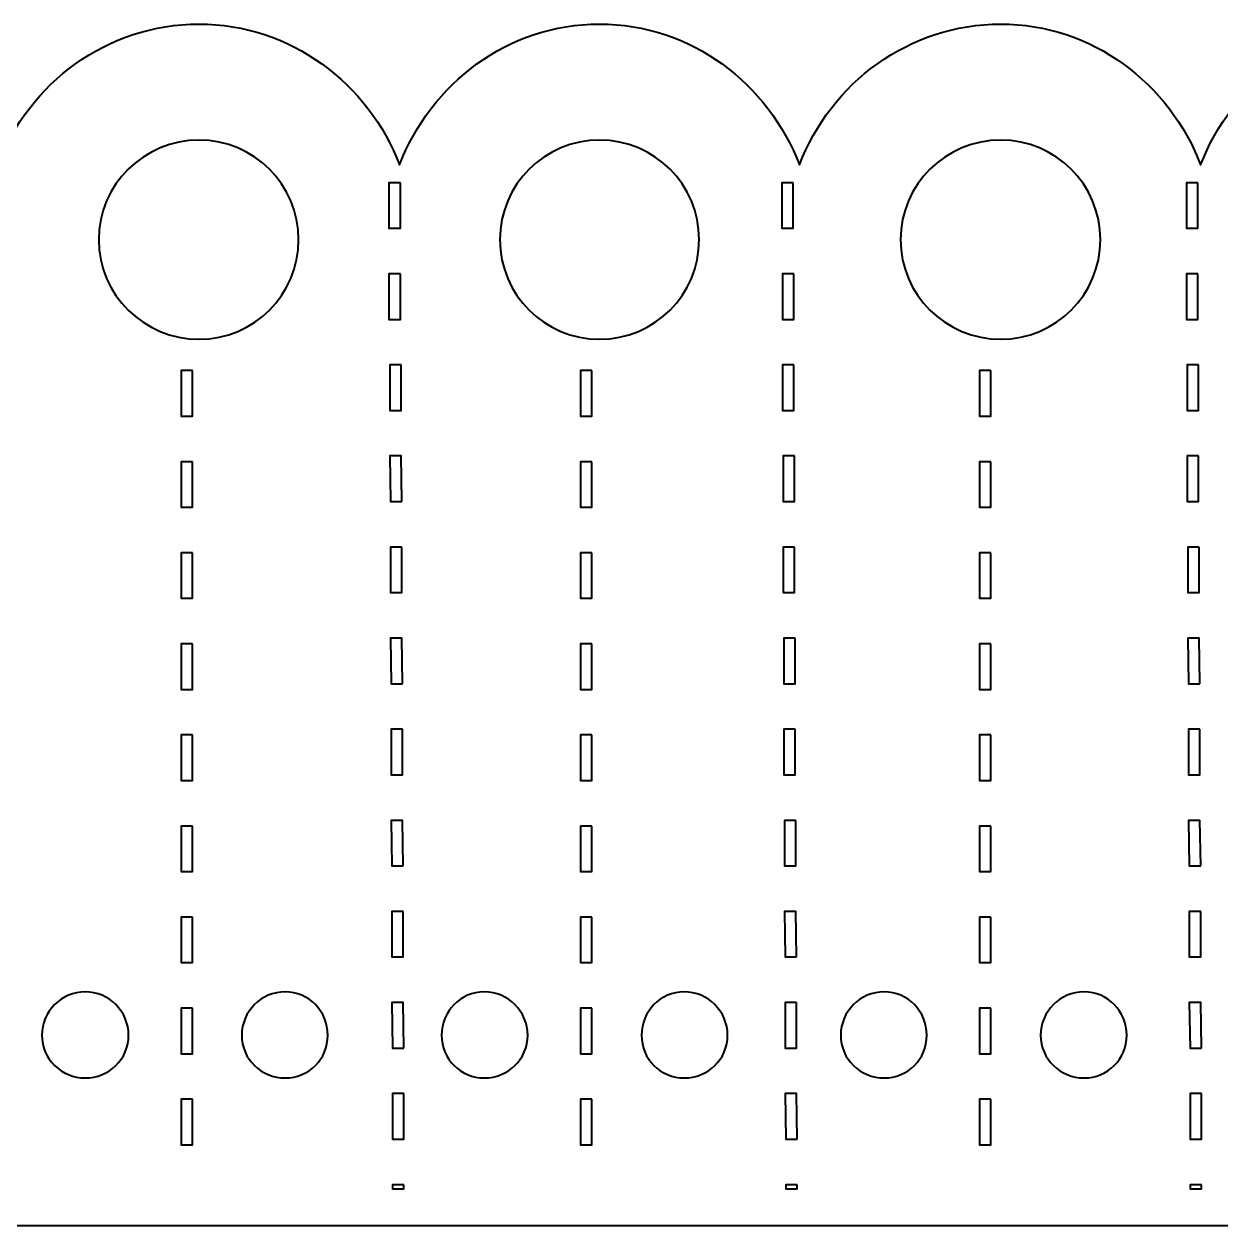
# Model space of a CAD drawing. Header units: centimetres. Extents: x -8.2 to 7.2, y 2.8 to 4.9.
# Drawn here: x -0.432 to 1.658, y 2.801 to 4.899 of the extents above; entities that cross this region are included whole.
import ezdxf

# ---------------------------------------------------------------- set-up
doc = ezdxf.new("R2010")
doc.units = ezdxf.units.CM
doc.header["$MEASUREMENT"] = 0
doc.layers.add('Layer 1', color=7, linetype='Continuous')

msp = doc.modelspace()

# ---------------------------------------------------------------- linework, layer by layer
at = {"layer": 'Layer 1', "color": 17, "lineweight": 40}
for points, knots in [([(7.2486, 4.52232), (7.2486, 4.72963), (7.07659, 4.89865), (6.87103, 4.89865), (6.87103, 4.89865), (6.71154, 4.89865), (6.57502, 4.79496), (6.52078, 4.65273), (6.52078, 4.65273), (6.46648, 4.79484), (6.33118, 4.89865), (6.17177, 4.89865), (6.17177, 4.89865), (6.01237, 4.89865), (5.87706, 4.79484), (5.82276, 4.65273), (5.82276, 4.65273), (5.76846, 4.79583), (5.63113, 4.89865), (5.47127, 4.89865), (5.47127, 4.89865), (5.31187, 4.89865), (5.17656, 4.79484), (5.12226, 4.65273), (5.12226, 4.65273), (5.06803, 4.79496), (4.9315, 4.89865), (4.77201, 4.89865), (4.77201, 4.89865), (4.61261, 4.89865), (4.4773, 4.79484), (4.423, 4.65273), (4.423, 4.65273), (4.3687, 4.79583), (4.23138, 4.89865), (4.07151, 4.89865), (4.07151, 4.89865), (3.91202, 4.89865), (3.7755, 4.79496), (3.72126, 4.65273), (3.72126, 4.65273), (3.66696, 4.79484), (3.53166, 4.89865), (3.37225, 4.89865), (3.37225, 4.89865), (3.21285, 4.89865), (3.07754, 4.79484), (3.02324, 4.65273), (3.02324, 4.65273), (2.96901, 4.79496), (2.83248, 4.89865), (2.67299, 4.89865), (2.67299, 4.89865), (2.51312, 4.89865), (2.3758, 4.79583), (2.3215, 4.65273), (2.3215, 4.65273), (2.2672, 4.79484), (2.1319, 4.89865), (1.97249, 4.89865), (1.97249, 4.89865), (1.813, 4.89865), (1.67647, 4.79496), (1.62224, 4.65273), (1.62224, 4.65273), (1.56794, 4.79484), (1.43264, 4.89865), (1.27323, 4.89865), (1.27323, 4.89865), (1.11336, 4.89865), (0.97604, 4.79583), (0.92174, 4.65273), (0.92174, 4.65273), (0.86744, 4.79484), (0.73214, 4.89865), (0.57273, 4.89865), (0.57273, 4.89865), (0.41333, 4.89865), (0.27802, 4.79484), (0.22372, 4.65273), (0.22372, 4.65273), (0.16949, 4.79496), (0.03296, 4.89865), (-0.12653, 4.89865), (-0.12653, 4.89865), (-0.2864, 4.89865), (-0.42372, 4.79583), (-0.47802, 4.65273), (-0.47802, 4.65273), (-0.53232, 4.79484), (-0.66762, 4.89865), (-0.82703, 4.89865), (-0.82703, 4.89865), (-0.98652, 4.89865), (-1.12305, 4.79496), (-1.17728, 4.65273), (-1.17728, 4.65273), (-1.23158, 4.79484), (-1.36688, 4.89865), (-1.52629, 4.89865), (-1.52629, 4.89865), (-1.68616, 4.89865), (-1.82348, 4.79583), (-1.87778, 4.65273), (-1.87778, 4.65273), (-1.93208, 4.79484), (-2.06738, 4.89865), (-2.22679, 4.89865), (-2.22679, 4.89865), (-2.38619, 4.89865), (-2.5215, 4.79484), (-2.5758, 4.65273), (-2.5758, 4.65273), (-2.63003, 4.79496), (-2.76656, 4.89865), (-2.92605, 4.89865), (-2.92605, 4.89865), (-3.08592, 4.89865), (-3.22324, 4.79583), (-3.27754, 4.65273), (-3.27754, 4.65273), (-3.33184, 4.79484), (-3.46714, 4.89865), (-3.62655, 4.89865), (-3.62655, 4.89865), (-3.78604, 4.89865), (-3.92257, 4.79496), (-3.9768, 4.65273), (-3.9768, 4.65273), (-4.0311, 4.79484), (-4.1664, 4.89865), (-4.32581, 4.89865), (-4.32581, 4.89865), (-4.48568, 4.89865), (-4.623, 4.79583), (-4.6773, 4.65273), (-4.6773, 4.65273), (-4.7316, 4.79484), (-4.8669, 4.89865), (-5.02631, 4.89865), (-5.02631, 4.89865), (-5.18571, 4.89865), (-5.32102, 4.79484), (-5.37532, 4.65273), (-5.37532, 4.65273), (-5.42955, 4.79496), (-5.56608, 4.89865), (-5.72557, 4.89865), (-5.72557, 4.89865), (-5.88544, 4.89865), (-6.02276, 4.79583), (-6.07706, 4.65273), (-6.07706, 4.65273), (-6.13136, 4.79484), (-6.26666, 4.89865), (-6.42607, 4.89865), (-6.42607, 4.89865), (-6.58556, 4.89865), (-6.72209, 4.79496), (-6.77632, 4.65273), (-6.77632, 4.65273), (-6.83062, 4.79484), (-6.96592, 4.89865), (-7.12533, 4.89865), (-7.12533, 4.89865), (-7.2852, 4.89865), (-7.42252, 4.79583), (-7.47682, 4.65273), (-7.47682, 4.65273), (-7.53112, 4.79484), (-7.66642, 4.89865), (-7.82583, 4.89865), (-7.82583, 4.89865), (-8.03139, 4.89865), (-8.20216, 4.72788), (-8.20216, 4.52232), (-8.20216, 4.52232), (-8.20216, 4.49159), (-8.19816, 4.46161), (-8.19098, 4.43289), (-8.19098, 4.43289), (-8.19098, 4.43289), (-8.1885, 2.80088), (-8.1885, 2.80088), (-8.1885, 2.80088), (-8.1885, 2.80088), (7.24105, 2.80088), (7.24105, 2.80088), (7.24105, 2.80088), (7.24105, 2.80088), (7.23857, 4.43786), (7.23857, 4.43786), (7.23857, 4.43786), (7.24494, 4.46505), (7.24851, 4.49327), (7.24851, 4.52232), (7.24851, 4.52232), (7.24851, 4.52232), (7.2486, 4.52232), (7.2486, 4.52232)], [0, 0, 0, 0, 0.0196078, 0.0196078, 0.0196078, 0.0196078, 0.0392157, 0.0392157, 0.0392157, 0.0392157, 0.0588235, 0.0588235, 0.0588235, 0.0588235, 0.0784314, 0.0784314, 0.0784314, 0.0784314, 0.0980392, 0.0980392, 0.0980392, 0.0980392, 0.1176471, 0.1176471, 0.1176471, 0.1176471, 0.1372549, 0.1372549, 0.1372549, 0.1372549, 0.1568627, 0.1568627, 0.1568627, 0.1568627, 0.1764706, 0.1764706, 0.1764706, 0.1764706, 0.1960784, 0.1960784, 0.1960784, 0.1960784, 0.2156863, 0.2156863, 0.2156863, 0.2156863, 0.2352941, 0.2352941, 0.2352941, 0.2352941, 0.254902, 0.254902, 0.254902, 0.254902, 0.2745098, 0.2745098, 0.2745098, 0.2745098, 0.2941176, 0.2941176, 0.2941176, 0.2941176, 0.3137255, 0.3137255, 0.3137255, 0.3137255, 0.3333333, 0.3333333, 0.3333333, 0.3333333, 0.3529412, 0.3529412, 0.3529412, 0.3529412, 0.372549, 0.372549, 0.372549, 0.372549, 0.3921569, 0.3921569, 0.3921569, 0.3921569, 0.4117647, 0.4117647, 0.4117647, 0.4117647, 0.4313725, 0.4313725, 0.4313725, 0.4313725, 0.4509804, 0.4509804, 0.4509804, 0.4509804, 0.4705882, 0.4705882, 0.4705882, 0.4705882, 0.4901961, 0.4901961, 0.4901961, 0.4901961, 0.5098039, 0.5098039, 0.5098039, 0.5098039, 0.5294118, 0.5294118, 0.5294118, 0.5294118, 0.5490196, 0.5490196, 0.5490196, 0.5490196, 0.5686275, 0.5686275, 0.5686275, 0.5686275, 0.5882353, 0.5882353, 0.5882353, 0.5882353, 0.6078431, 0.6078431, 0.6078431, 0.6078431, 0.627451, 0.627451, 0.627451, 0.627451, 0.6470588, 0.6470588, 0.6470588, 0.6470588, 0.6666667, 0.6666667, 0.6666667, 0.6666667, 0.6862745, 0.6862745, 0.6862745, 0.6862745, 0.7058824, 0.7058824, 0.7058824, 0.7058824, 0.7254902, 0.7254902, 0.7254902, 0.7254902, 0.745098, 0.745098, 0.745098, 0.745098, 0.7647059, 0.7647059, 0.7647059, 0.7647059, 0.7843137, 0.7843137, 0.7843137, 0.7843137, 0.8039216, 0.8039216, 0.8039216, 0.8039216, 0.8235294, 0.8235294, 0.8235294, 0.8235294, 0.8431373, 0.8431373, 0.8431373, 0.8431373, 0.8627451, 0.8627451, 0.8627451, 0.8627451, 0.8823529, 0.8823529, 0.8823529, 0.8823529, 0.9019608, 0.9019608, 0.9019608, 0.9019608, 0.9215686, 0.9215686, 0.9215686, 0.9215686, 0.9411765, 0.9411765, 0.9411765, 0.9411765, 0.9607843, 0.9607843, 0.9607843, 0.9607843, 1, 1, 1, 1]), ([(0.04745, 4.52232), (0.04745, 4.42618), (-0.0303, 4.34844), (-0.12643, 4.34844), (-0.12643, 4.34844), (-0.22257, 4.34844), (-0.30155, 4.42619), (-0.30155, 4.52232), (-0.30155, 4.52232), (-0.30155, 4.61846), (-0.22256, 4.6962), (-0.12643, 4.6962), (-0.12643, 4.6962), (-0.03029, 4.6962), (0.04745, 4.61845), (0.04745, 4.52232)], [0, 0, 0, 0, 0.2, 0.2, 0.2, 0.2, 0.4, 0.4, 0.4, 0.4, 0.6, 0.6, 0.6, 0.6, 1, 1, 1, 1]), ([(0.7467, 4.52232), (0.7467, 4.42618), (0.66895, 4.34844), (0.57282, 4.34844), (0.57282, 4.34844), (0.47668, 4.34844), (0.39894, 4.42619), (0.39894, 4.52232), (0.39894, 4.52232), (0.39894, 4.61846), (0.47669, 4.6962), (0.57282, 4.6962), (0.57282, 4.6962), (0.66896, 4.6962), (0.7467, 4.61845), (0.7467, 4.52232)], [0, 0, 0, 0, 0.2, 0.2, 0.2, 0.2, 0.4, 0.4, 0.4, 0.4, 0.6, 0.6, 0.6, 0.6, 1, 1, 1, 1]), ([(1.44719, 4.52232), (1.44719, 4.42618), (1.36944, 4.34844), (1.27331, 4.34844), (1.27331, 4.34844), (1.17717, 4.34844), (1.09819, 4.42619), (1.09819, 4.52232), (1.09819, 4.52232), (1.09819, 4.61846), (1.17718, 4.6962), (1.27331, 4.6962), (1.27331, 4.6962), (1.36945, 4.6962), (1.44719, 4.61845), (1.44719, 4.52232)], [0, 0, 0, 0, 0.2, 0.2, 0.2, 0.2, 0.4, 0.4, 0.4, 0.4, 0.6, 0.6, 0.6, 0.6, 1, 1, 1, 1]), ([(0.22506, 4.62168), (0.22506, 4.62168), (0.22506, 4.54219), (0.22506, 4.54219), (0.22506, 4.54219), (0.22506, 4.54219), (0.20519, 4.54219), (0.20519, 4.54219), (0.20519, 4.54219), (0.20519, 4.54219), (0.20519, 4.62168), (0.20519, 4.62168), (0.20519, 4.62168), (0.20519, 4.62168), (0.22506, 4.62168), (0.22506, 4.62168)], [0, 0, 0, 0, 0.2, 0.2, 0.2, 0.2, 0.4, 0.4, 0.4, 0.4, 0.6, 0.6, 0.6, 0.6, 1, 1, 1, 1]), ([(0.91065, 4.62168), (0.91065, 4.62168), (0.91065, 4.54219), (0.91065, 4.54219), (0.91065, 4.54219), (0.91065, 4.54219), (0.89078, 4.54219), (0.89078, 4.54219), (0.89078, 4.54219), (0.89078, 4.54219), (0.89078, 4.62168), (0.89078, 4.62168), (0.89078, 4.62168), (0.89078, 4.62168), (0.91065, 4.62168), (0.91065, 4.62168)], [0, 0, 0, 0, 0.2, 0.2, 0.2, 0.2, 0.4, 0.4, 0.4, 0.4, 0.6, 0.6, 0.6, 0.6, 1, 1, 1, 1]), ([(1.61735, 4.62168), (1.61735, 4.62168), (1.61735, 4.54219), (1.61735, 4.54219), (1.61735, 4.54219), (1.61735, 4.54219), (1.59748, 4.54219), (1.59748, 4.54219), (1.59748, 4.54219), (1.59748, 4.54219), (1.59748, 4.62168), (1.59748, 4.62168), (1.59748, 4.62168), (1.59748, 4.62168), (1.61735, 4.62168), (1.61735, 4.62168)], [0, 0, 0, 0, 0.2, 0.2, 0.2, 0.2, 0.4, 0.4, 0.4, 0.4, 0.6, 0.6, 0.6, 0.6, 1, 1, 1, 1]), ([(0.22506, 4.4627), (0.22506, 4.4627), (0.22506, 4.38321), (0.22506, 4.38321), (0.22506, 4.38321), (0.22506, 4.38321), (0.20519, 4.38321), (0.20519, 4.38321), (0.20519, 4.38321), (0.20519, 4.38321), (0.20519, 4.4627), (0.20519, 4.4627), (0.20519, 4.4627), (0.20519, 4.4627), (0.22506, 4.4627), (0.22506, 4.4627)], [0, 0, 0, 0, 0.2, 0.2, 0.2, 0.2, 0.4, 0.4, 0.4, 0.4, 0.6, 0.6, 0.6, 0.6, 1, 1, 1, 1]), ([(0.91189, 4.4627), (0.91189, 4.4627), (0.91189, 4.38321), (0.91189, 4.38321), (0.91189, 4.38321), (0.91189, 4.38321), (0.89202, 4.38321), (0.89202, 4.38321), (0.89202, 4.38321), (0.89202, 4.38321), (0.89202, 4.4627), (0.89202, 4.4627), (0.89202, 4.4627), (0.89202, 4.4627), (0.91189, 4.4627), (0.91189, 4.4627)], [0, 0, 0, 0, 0.2, 0.2, 0.2, 0.2, 0.4, 0.4, 0.4, 0.4, 0.6, 0.6, 0.6, 0.6, 1, 1, 1, 1]), ([(1.61735, 4.4627), (1.61735, 4.4627), (1.61735, 4.38321), (1.61735, 4.38321), (1.61735, 4.38321), (1.61735, 4.38321), (1.59748, 4.38321), (1.59748, 4.38321), (1.59748, 4.38321), (1.59748, 4.38321), (1.59748, 4.4627), (1.59748, 4.4627), (1.59748, 4.4627), (1.59748, 4.4627), (1.61735, 4.4627), (1.61735, 4.4627)], [0, 0, 0, 0, 0.2, 0.2, 0.2, 0.2, 0.4, 0.4, 0.4, 0.4, 0.6, 0.6, 0.6, 0.6, 1, 1, 1, 1]), ([(0.2263, 4.30372), (0.2263, 4.30372), (0.2263, 4.22423), (0.2263, 4.22423), (0.2263, 4.22423), (0.2263, 4.22423), (0.20643, 4.22423), (0.20643, 4.22423), (0.20643, 4.22423), (0.20643, 4.22423), (0.20643, 4.30372), (0.20643, 4.30372), (0.20643, 4.30372), (0.20643, 4.30372), (0.2263, 4.30372), (0.2263, 4.30372)], [0, 0, 0, 0, 0.2, 0.2, 0.2, 0.2, 0.4, 0.4, 0.4, 0.4, 0.6, 0.6, 0.6, 0.6, 1, 1, 1, 1]), ([(0.91189, 4.30372), (0.91189, 4.30372), (0.91189, 4.22423), (0.91189, 4.22423), (0.91189, 4.22423), (0.91189, 4.22423), (0.89202, 4.22423), (0.89202, 4.22423), (0.89202, 4.22423), (0.89202, 4.22423), (0.89202, 4.30372), (0.89202, 4.30372), (0.89202, 4.30372), (0.89202, 4.30372), (0.91189, 4.30372), (0.91189, 4.30372)], [0, 0, 0, 0, 0.2, 0.2, 0.2, 0.2, 0.4, 0.4, 0.4, 0.4, 0.6, 0.6, 0.6, 0.6, 1, 1, 1, 1]), ([(1.61859, 4.30372), (1.61859, 4.30372), (1.61859, 4.22423), (1.61859, 4.22423), (1.61859, 4.22423), (1.61859, 4.22423), (1.59872, 4.22423), (1.59872, 4.22423), (1.59872, 4.22423), (1.59872, 4.22423), (1.59872, 4.30372), (1.59872, 4.30372), (1.59872, 4.30372), (1.59872, 4.30372), (1.61859, 4.30372), (1.61859, 4.30372)], [0, 0, 0, 0, 0.2, 0.2, 0.2, 0.2, 0.4, 0.4, 0.4, 0.4, 0.6, 0.6, 0.6, 0.6, 1, 1, 1, 1]), ([(-0.13761, 4.29379), (-0.13761, 4.29379), (-0.13761, 4.2143), (-0.13761, 4.2143), (-0.13761, 4.2143), (-0.13761, 4.2143), (-0.15748, 4.2143), (-0.15748, 4.2143), (-0.15748, 4.2143), (-0.15748, 4.2143), (-0.15748, 4.29379), (-0.15748, 4.29379), (-0.15748, 4.29379), (-0.15748, 4.29379), (-0.13761, 4.29379), (-0.13761, 4.29379)], [0, 0, 0, 0, 0.2, 0.2, 0.2, 0.2, 0.4, 0.4, 0.4, 0.4, 0.6, 0.6, 0.6, 0.6, 1, 1, 1, 1]), ([(0.55916, 4.29379), (0.55916, 4.29379), (0.55916, 4.2143), (0.55916, 4.2143), (0.55916, 4.2143), (0.55916, 4.2143), (0.53929, 4.2143), (0.53929, 4.2143), (0.53929, 4.2143), (0.53929, 4.2143), (0.53929, 4.29379), (0.53929, 4.29379), (0.53929, 4.29379), (0.53929, 4.29379), (0.55916, 4.29379), (0.55916, 4.29379)], [0, 0, 0, 0, 0.2, 0.2, 0.2, 0.2, 0.4, 0.4, 0.4, 0.4, 0.6, 0.6, 0.6, 0.6, 1, 1, 1, 1]), ([(1.25592, 4.29379), (1.25592, 4.29379), (1.25592, 4.2143), (1.25592, 4.2143), (1.25592, 4.2143), (1.25592, 4.2143), (1.23605, 4.2143), (1.23605, 4.2143), (1.23605, 4.2143), (1.23605, 4.2143), (1.23605, 4.29379), (1.23605, 4.29379), (1.23605, 4.29379), (1.23605, 4.29379), (1.25592, 4.29379), (1.25592, 4.29379)], [0, 0, 0, 0, 0.2, 0.2, 0.2, 0.2, 0.4, 0.4, 0.4, 0.4, 0.6, 0.6, 0.6, 0.6, 1, 1, 1, 1]), ([(-0.13761, 4.13481), (-0.13761, 4.13481), (-0.13761, 4.05532), (-0.13761, 4.05532), (-0.13761, 4.05532), (-0.13761, 4.05532), (-0.15748, 4.05532), (-0.15748, 4.05532), (-0.15748, 4.05532), (-0.15748, 4.05532), (-0.15748, 4.13481), (-0.15748, 4.13481), (-0.15748, 4.13481), (-0.15748, 4.13481), (-0.13761, 4.13481), (-0.13761, 4.13481)], [0, 0, 0, 0, 0.2, 0.2, 0.2, 0.2, 0.4, 0.4, 0.4, 0.4, 0.6, 0.6, 0.6, 0.6, 1, 1, 1, 1]), ([(0.22754, 4.06526), (0.22754, 4.06526), (0.20767, 4.06526), (0.20767, 4.06526), (0.20767, 4.06526), (0.20767, 4.06526), (0.20643, 4.14475), (0.20643, 4.14475), (0.20643, 4.14475), (0.20643, 4.14475), (0.2263, 4.14475), (0.2263, 4.14475), (0.2263, 4.14475), (0.2263, 4.14475), (0.22754, 4.06526), (0.22754, 4.06526)], [0, 0, 0, 0, 0.2, 0.2, 0.2, 0.2, 0.4, 0.4, 0.4, 0.4, 0.6, 0.6, 0.6, 0.6, 1, 1, 1, 1]), ([(0.55916, 4.13481), (0.55916, 4.13481), (0.55916, 4.05532), (0.55916, 4.05532), (0.55916, 4.05532), (0.55916, 4.05532), (0.53929, 4.05532), (0.53929, 4.05532), (0.53929, 4.05532), (0.53929, 4.05532), (0.53929, 4.13481), (0.53929, 4.13481), (0.53929, 4.13481), (0.53929, 4.13481), (0.55916, 4.13481), (0.55916, 4.13481)], [0, 0, 0, 0, 0.2, 0.2, 0.2, 0.2, 0.4, 0.4, 0.4, 0.4, 0.6, 0.6, 0.6, 0.6, 1, 1, 1, 1]), ([(0.91313, 4.14475), (0.91313, 4.14475), (0.91313, 4.06526), (0.91313, 4.06526), (0.91313, 4.06526), (0.91313, 4.06526), (0.89326, 4.06526), (0.89326, 4.06526), (0.89326, 4.06526), (0.89326, 4.06526), (0.89326, 4.14475), (0.89326, 4.14475), (0.89326, 4.14475), (0.89326, 4.14475), (0.91313, 4.14475), (0.91313, 4.14475)], [0, 0, 0, 0, 0.2, 0.2, 0.2, 0.2, 0.4, 0.4, 0.4, 0.4, 0.6, 0.6, 0.6, 0.6, 1, 1, 1, 1]), ([(1.25592, 4.13481), (1.25592, 4.13481), (1.25592, 4.05532), (1.25592, 4.05532), (1.25592, 4.05532), (1.25592, 4.05532), (1.23605, 4.05532), (1.23605, 4.05532), (1.23605, 4.05532), (1.23605, 4.05532), (1.23605, 4.13481), (1.23605, 4.13481), (1.23605, 4.13481), (1.23605, 4.13481), (1.25592, 4.13481), (1.25592, 4.13481)], [0, 0, 0, 0, 0.2, 0.2, 0.2, 0.2, 0.4, 0.4, 0.4, 0.4, 0.6, 0.6, 0.6, 0.6, 1, 1, 1, 1]), ([(1.61859, 4.14475), (1.61859, 4.14475), (1.61859, 4.06526), (1.61859, 4.06526), (1.61859, 4.06526), (1.61859, 4.06526), (1.59872, 4.06526), (1.59872, 4.06526), (1.59872, 4.06526), (1.59872, 4.06526), (1.59872, 4.14475), (1.59872, 4.14475), (1.59872, 4.14475), (1.59872, 4.14475), (1.61859, 4.14475), (1.61859, 4.14475)], [0, 0, 0, 0, 0.2, 0.2, 0.2, 0.2, 0.4, 0.4, 0.4, 0.4, 0.6, 0.6, 0.6, 0.6, 1, 1, 1, 1]), ([(0.22754, 3.98577), (0.22754, 3.98577), (0.22754, 3.90628), (0.22754, 3.90628), (0.22754, 3.90628), (0.22754, 3.90628), (0.20767, 3.90628), (0.20767, 3.90628), (0.20767, 3.90628), (0.20767, 3.90628), (0.20767, 3.98577), (0.20767, 3.98577), (0.20767, 3.98577), (0.20767, 3.98577), (0.22754, 3.98577), (0.22754, 3.98577)], [0, 0, 0, 0, 0.2, 0.2, 0.2, 0.2, 0.4, 0.4, 0.4, 0.4, 0.6, 0.6, 0.6, 0.6, 1, 1, 1, 1]), ([(0.91313, 3.98577), (0.91313, 3.98577), (0.91313, 3.90628), (0.91313, 3.90628), (0.91313, 3.90628), (0.91313, 3.90628), (0.89326, 3.90628), (0.89326, 3.90628), (0.89326, 3.90628), (0.89326, 3.90628), (0.89326, 3.98577), (0.89326, 3.98577), (0.89326, 3.98577), (0.89326, 3.98577), (0.91313, 3.98577), (0.91313, 3.98577)], [0, 0, 0, 0, 0.2, 0.2, 0.2, 0.2, 0.4, 0.4, 0.4, 0.4, 0.6, 0.6, 0.6, 0.6, 1, 1, 1, 1]), ([(1.61983, 3.98577), (1.61983, 3.98577), (1.61983, 3.90628), (1.61983, 3.90628), (1.61983, 3.90628), (1.61983, 3.90628), (1.59996, 3.90628), (1.59996, 3.90628), (1.59996, 3.90628), (1.59996, 3.90628), (1.59996, 3.98577), (1.59996, 3.98577), (1.59996, 3.98577), (1.59996, 3.98577), (1.61983, 3.98577), (1.61983, 3.98577)], [0, 0, 0, 0, 0.2, 0.2, 0.2, 0.2, 0.4, 0.4, 0.4, 0.4, 0.6, 0.6, 0.6, 0.6, 1, 1, 1, 1]), ([(-0.13761, 3.97583), (-0.13761, 3.97583), (-0.13761, 3.89634), (-0.13761, 3.89634), (-0.13761, 3.89634), (-0.13761, 3.89634), (-0.15748, 3.89634), (-0.15748, 3.89634), (-0.15748, 3.89634), (-0.15748, 3.89634), (-0.15748, 3.97583), (-0.15748, 3.97583), (-0.15748, 3.97583), (-0.15748, 3.97583), (-0.13761, 3.97583), (-0.13761, 3.97583)], [0, 0, 0, 0, 0.2, 0.2, 0.2, 0.2, 0.4, 0.4, 0.4, 0.4, 0.6, 0.6, 0.6, 0.6, 1, 1, 1, 1]), ([(0.55916, 3.97583), (0.55916, 3.97583), (0.55916, 3.89634), (0.55916, 3.89634), (0.55916, 3.89634), (0.55916, 3.89634), (0.53929, 3.89634), (0.53929, 3.89634), (0.53929, 3.89634), (0.53929, 3.89634), (0.53929, 3.97583), (0.53929, 3.97583), (0.53929, 3.97583), (0.53929, 3.97583), (0.55916, 3.97583), (0.55916, 3.97583)], [0, 0, 0, 0, 0.2, 0.2, 0.2, 0.2, 0.4, 0.4, 0.4, 0.4, 0.6, 0.6, 0.6, 0.6, 1, 1, 1, 1]), ([(1.25592, 3.97583), (1.25592, 3.97583), (1.25592, 3.89634), (1.25592, 3.89634), (1.25592, 3.89634), (1.25592, 3.89634), (1.23605, 3.89634), (1.23605, 3.89634), (1.23605, 3.89634), (1.23605, 3.89634), (1.23605, 3.97583), (1.23605, 3.97583), (1.23605, 3.97583), (1.23605, 3.97583), (1.25592, 3.97583), (1.25592, 3.97583)], [0, 0, 0, 0, 0.2, 0.2, 0.2, 0.2, 0.4, 0.4, 0.4, 0.4, 0.6, 0.6, 0.6, 0.6, 1, 1, 1, 1]), ([(0.22878, 3.7473), (0.22878, 3.7473), (0.20891, 3.7473), (0.20891, 3.7473), (0.20891, 3.7473), (0.20891, 3.7473), (0.20767, 3.82679), (0.20767, 3.82679), (0.20767, 3.82679), (0.20767, 3.82679), (0.22754, 3.82679), (0.22754, 3.82679), (0.22754, 3.82679), (0.22754, 3.82679), (0.22878, 3.7473), (0.22878, 3.7473)], [0, 0, 0, 0, 0.2, 0.2, 0.2, 0.2, 0.4, 0.4, 0.4, 0.4, 0.6, 0.6, 0.6, 0.6, 1, 1, 1, 1]), ([(0.91437, 3.82679), (0.91437, 3.82679), (0.91437, 3.7473), (0.91437, 3.7473), (0.91437, 3.7473), (0.91437, 3.7473), (0.8945, 3.7473), (0.8945, 3.7473), (0.8945, 3.7473), (0.8945, 3.7473), (0.8945, 3.82679), (0.8945, 3.82679), (0.8945, 3.82679), (0.8945, 3.82679), (0.91437, 3.82679), (0.91437, 3.82679)], [0, 0, 0, 0, 0.2, 0.2, 0.2, 0.2, 0.4, 0.4, 0.4, 0.4, 0.6, 0.6, 0.6, 0.6, 1, 1, 1, 1]), ([(1.62107, 3.7473), (1.62107, 3.7473), (1.6012, 3.7473), (1.6012, 3.7473), (1.6012, 3.7473), (1.6012, 3.7473), (1.59996, 3.82679), (1.59996, 3.82679), (1.59996, 3.82679), (1.59996, 3.82679), (1.61983, 3.82679), (1.61983, 3.82679), (1.61983, 3.82679), (1.61983, 3.82679), (1.62107, 3.7473), (1.62107, 3.7473)], [0, 0, 0, 0, 0.2, 0.2, 0.2, 0.2, 0.4, 0.4, 0.4, 0.4, 0.6, 0.6, 0.6, 0.6, 1, 1, 1, 1]), ([(-0.13761, 3.81686), (-0.13761, 3.81686), (-0.13761, 3.73737), (-0.13761, 3.73737), (-0.13761, 3.73737), (-0.13761, 3.73737), (-0.15748, 3.73737), (-0.15748, 3.73737), (-0.15748, 3.73737), (-0.15748, 3.73737), (-0.15748, 3.81686), (-0.15748, 3.81686), (-0.15748, 3.81686), (-0.15748, 3.81686), (-0.13761, 3.81686), (-0.13761, 3.81686)], [0, 0, 0, 0, 0.2, 0.2, 0.2, 0.2, 0.4, 0.4, 0.4, 0.4, 0.6, 0.6, 0.6, 0.6, 1, 1, 1, 1]), ([(0.55916, 3.81686), (0.55916, 3.81686), (0.55916, 3.73737), (0.55916, 3.73737), (0.55916, 3.73737), (0.55916, 3.73737), (0.53929, 3.73737), (0.53929, 3.73737), (0.53929, 3.73737), (0.53929, 3.73737), (0.53929, 3.81686), (0.53929, 3.81686), (0.53929, 3.81686), (0.53929, 3.81686), (0.55916, 3.81686), (0.55916, 3.81686)], [0, 0, 0, 0, 0.2, 0.2, 0.2, 0.2, 0.4, 0.4, 0.4, 0.4, 0.6, 0.6, 0.6, 0.6, 1, 1, 1, 1]), ([(1.25592, 3.81686), (1.25592, 3.81686), (1.25592, 3.73737), (1.25592, 3.73737), (1.25592, 3.73737), (1.25592, 3.73737), (1.23605, 3.73737), (1.23605, 3.73737), (1.23605, 3.73737), (1.23605, 3.73737), (1.23605, 3.81686), (1.23605, 3.81686), (1.23605, 3.81686), (1.23605, 3.81686), (1.25592, 3.81686), (1.25592, 3.81686)], [0, 0, 0, 0, 0.2, 0.2, 0.2, 0.2, 0.4, 0.4, 0.4, 0.4, 0.6, 0.6, 0.6, 0.6, 1, 1, 1, 1]), ([(-0.13761, 3.65788), (-0.13761, 3.65788), (-0.13761, 3.57839), (-0.13761, 3.57839), (-0.13761, 3.57839), (-0.13761, 3.57839), (-0.15748, 3.57839), (-0.15748, 3.57839), (-0.15748, 3.57839), (-0.15748, 3.57839), (-0.15748, 3.65788), (-0.15748, 3.65788), (-0.15748, 3.65788), (-0.15748, 3.65788), (-0.13761, 3.65788), (-0.13761, 3.65788)], [0, 0, 0, 0, 0.2, 0.2, 0.2, 0.2, 0.4, 0.4, 0.4, 0.4, 0.6, 0.6, 0.6, 0.6, 1, 1, 1, 1]), ([(0.22878, 3.66781), (0.22878, 3.66781), (0.22878, 3.58832), (0.22878, 3.58832), (0.22878, 3.58832), (0.22878, 3.58832), (0.20891, 3.58832), (0.20891, 3.58832), (0.20891, 3.58832), (0.20891, 3.58832), (0.20891, 3.66781), (0.20891, 3.66781), (0.20891, 3.66781), (0.20891, 3.66781), (0.22878, 3.66781), (0.22878, 3.66781)], [0, 0, 0, 0, 0.2, 0.2, 0.2, 0.2, 0.4, 0.4, 0.4, 0.4, 0.6, 0.6, 0.6, 0.6, 1, 1, 1, 1]), ([(0.55916, 3.65788), (0.55916, 3.65788), (0.55916, 3.57839), (0.55916, 3.57839), (0.55916, 3.57839), (0.55916, 3.57839), (0.53929, 3.57839), (0.53929, 3.57839), (0.53929, 3.57839), (0.53929, 3.57839), (0.53929, 3.65788), (0.53929, 3.65788), (0.53929, 3.65788), (0.53929, 3.65788), (0.55916, 3.65788), (0.55916, 3.65788)], [0, 0, 0, 0, 0.2, 0.2, 0.2, 0.2, 0.4, 0.4, 0.4, 0.4, 0.6, 0.6, 0.6, 0.6, 1, 1, 1, 1]), ([(0.91437, 3.66781), (0.91437, 3.66781), (0.91437, 3.58832), (0.91437, 3.58832), (0.91437, 3.58832), (0.91437, 3.58832), (0.8945, 3.58832), (0.8945, 3.58832), (0.8945, 3.58832), (0.8945, 3.58832), (0.8945, 3.66781), (0.8945, 3.66781), (0.8945, 3.66781), (0.8945, 3.66781), (0.91437, 3.66781), (0.91437, 3.66781)], [0, 0, 0, 0, 0.2, 0.2, 0.2, 0.2, 0.4, 0.4, 0.4, 0.4, 0.6, 0.6, 0.6, 0.6, 1, 1, 1, 1]), ([(1.25592, 3.65788), (1.25592, 3.65788), (1.25592, 3.57839), (1.25592, 3.57839), (1.25592, 3.57839), (1.25592, 3.57839), (1.23605, 3.57839), (1.23605, 3.57839), (1.23605, 3.57839), (1.23605, 3.57839), (1.23605, 3.65788), (1.23605, 3.65788), (1.23605, 3.65788), (1.23605, 3.65788), (1.25592, 3.65788), (1.25592, 3.65788)], [0, 0, 0, 0, 0.2, 0.2, 0.2, 0.2, 0.4, 0.4, 0.4, 0.4, 0.6, 0.6, 0.6, 0.6, 1, 1, 1, 1]), ([(1.62107, 3.66781), (1.62107, 3.66781), (1.62107, 3.58832), (1.62107, 3.58832), (1.62107, 3.58832), (1.62107, 3.58832), (1.6012, 3.58832), (1.6012, 3.58832), (1.6012, 3.58832), (1.6012, 3.58832), (1.6012, 3.66781), (1.6012, 3.66781), (1.6012, 3.66781), (1.6012, 3.66781), (1.62107, 3.66781), (1.62107, 3.66781)], [0, 0, 0, 0, 0.2, 0.2, 0.2, 0.2, 0.4, 0.4, 0.4, 0.4, 0.6, 0.6, 0.6, 0.6, 1, 1, 1, 1]), ([(0.23002, 3.42935), (0.23002, 3.42935), (0.21015, 3.42935), (0.21015, 3.42935), (0.21015, 3.42935), (0.21015, 3.42935), (0.20891, 3.50884), (0.20891, 3.50884), (0.20891, 3.50884), (0.20891, 3.50884), (0.22878, 3.50884), (0.22878, 3.50884), (0.22878, 3.50884), (0.22878, 3.50884), (0.23002, 3.42935), (0.23002, 3.42935)], [0, 0, 0, 0, 0.2, 0.2, 0.2, 0.2, 0.4, 0.4, 0.4, 0.4, 0.6, 0.6, 0.6, 0.6, 1, 1, 1, 1]), ([(0.91561, 3.50884), (0.91561, 3.50884), (0.91561, 3.42935), (0.91561, 3.42935), (0.91561, 3.42935), (0.91561, 3.42935), (0.89574, 3.42935), (0.89574, 3.42935), (0.89574, 3.42935), (0.89574, 3.42935), (0.89574, 3.50884), (0.89574, 3.50884), (0.89574, 3.50884), (0.89574, 3.50884), (0.91561, 3.50884), (0.91561, 3.50884)], [0, 0, 0, 0, 0.2, 0.2, 0.2, 0.2, 0.4, 0.4, 0.4, 0.4, 0.6, 0.6, 0.6, 0.6, 1, 1, 1, 1]), ([(1.62231, 3.42935), (1.62231, 3.42935), (1.60244, 3.42935), (1.60244, 3.42935), (1.60244, 3.42935), (1.60244, 3.42935), (1.6012, 3.50884), (1.6012, 3.50884), (1.6012, 3.50884), (1.6012, 3.50884), (1.62107, 3.50884), (1.62107, 3.50884), (1.62107, 3.50884), (1.62107, 3.50884), (1.62231, 3.42935), (1.62231, 3.42935)], [0, 0, 0, 0, 0.2, 0.2, 0.2, 0.2, 0.4, 0.4, 0.4, 0.4, 0.6, 0.6, 0.6, 0.6, 1, 1, 1, 1]), ([(-0.13761, 3.4989), (-0.13761, 3.4989), (-0.13761, 3.41941), (-0.13761, 3.41941), (-0.13761, 3.41941), (-0.13761, 3.41941), (-0.15748, 3.41941), (-0.15748, 3.41941), (-0.15748, 3.41941), (-0.15748, 3.41941), (-0.15748, 3.4989), (-0.15748, 3.4989), (-0.15748, 3.4989), (-0.15748, 3.4989), (-0.13761, 3.4989), (-0.13761, 3.4989)], [0, 0, 0, 0, 0.2, 0.2, 0.2, 0.2, 0.4, 0.4, 0.4, 0.4, 0.6, 0.6, 0.6, 0.6, 1, 1, 1, 1]), ([(0.55916, 3.4989), (0.55916, 3.4989), (0.55916, 3.41941), (0.55916, 3.41941), (0.55916, 3.41941), (0.55916, 3.41941), (0.53929, 3.41941), (0.53929, 3.41941), (0.53929, 3.41941), (0.53929, 3.41941), (0.53929, 3.4989), (0.53929, 3.4989), (0.53929, 3.4989), (0.53929, 3.4989), (0.55916, 3.4989), (0.55916, 3.4989)], [0, 0, 0, 0, 0.2, 0.2, 0.2, 0.2, 0.4, 0.4, 0.4, 0.4, 0.6, 0.6, 0.6, 0.6, 1, 1, 1, 1]), ([(1.25592, 3.4989), (1.25592, 3.4989), (1.25592, 3.41941), (1.25592, 3.41941), (1.25592, 3.41941), (1.25592, 3.41941), (1.23605, 3.41941), (1.23605, 3.41941), (1.23605, 3.41941), (1.23605, 3.41941), (1.23605, 3.4989), (1.23605, 3.4989), (1.23605, 3.4989), (1.23605, 3.4989), (1.25592, 3.4989), (1.25592, 3.4989)], [0, 0, 0, 0, 0.2, 0.2, 0.2, 0.2, 0.4, 0.4, 0.4, 0.4, 0.6, 0.6, 0.6, 0.6, 1, 1, 1, 1]), ([(-0.13761, 3.33992), (-0.13761, 3.33992), (-0.13761, 3.26043), (-0.13761, 3.26043), (-0.13761, 3.26043), (-0.13761, 3.26043), (-0.15748, 3.26043), (-0.15748, 3.26043), (-0.15748, 3.26043), (-0.15748, 3.26043), (-0.15748, 3.33992), (-0.15748, 3.33992), (-0.15748, 3.33992), (-0.15748, 3.33992), (-0.13761, 3.33992), (-0.13761, 3.33992)], [0, 0, 0, 0, 0.2, 0.2, 0.2, 0.2, 0.4, 0.4, 0.4, 0.4, 0.6, 0.6, 0.6, 0.6, 1, 1, 1, 1]), ([(0.23002, 3.34986), (0.23002, 3.34986), (0.23002, 3.27037), (0.23002, 3.27037), (0.23002, 3.27037), (0.23002, 3.27037), (0.21015, 3.27037), (0.21015, 3.27037), (0.21015, 3.27037), (0.21015, 3.27037), (0.21015, 3.34986), (0.21015, 3.34986), (0.21015, 3.34986), (0.21015, 3.34986), (0.23002, 3.34986), (0.23002, 3.34986)], [0, 0, 0, 0, 0.2, 0.2, 0.2, 0.2, 0.4, 0.4, 0.4, 0.4, 0.6, 0.6, 0.6, 0.6, 1, 1, 1, 1]), ([(0.55916, 3.33992), (0.55916, 3.33992), (0.55916, 3.26043), (0.55916, 3.26043), (0.55916, 3.26043), (0.55916, 3.26043), (0.53929, 3.26043), (0.53929, 3.26043), (0.53929, 3.26043), (0.53929, 3.26043), (0.53929, 3.33992), (0.53929, 3.33992), (0.53929, 3.33992), (0.53929, 3.33992), (0.55916, 3.33992), (0.55916, 3.33992)], [0, 0, 0, 0, 0.2, 0.2, 0.2, 0.2, 0.4, 0.4, 0.4, 0.4, 0.6, 0.6, 0.6, 0.6, 1, 1, 1, 1]), ([(0.91685, 3.27037), (0.91685, 3.27037), (0.89698, 3.27037), (0.89698, 3.27037), (0.89698, 3.27037), (0.89698, 3.27037), (0.89574, 3.34986), (0.89574, 3.34986), (0.89574, 3.34986), (0.89574, 3.34986), (0.91561, 3.34986), (0.91561, 3.34986), (0.91561, 3.34986), (0.91561, 3.34986), (0.91685, 3.27037), (0.91685, 3.27037)], [0, 0, 0, 0, 0.2, 0.2, 0.2, 0.2, 0.4, 0.4, 0.4, 0.4, 0.6, 0.6, 0.6, 0.6, 1, 1, 1, 1]), ([(1.25592, 3.33992), (1.25592, 3.33992), (1.25592, 3.26043), (1.25592, 3.26043), (1.25592, 3.26043), (1.25592, 3.26043), (1.23605, 3.26043), (1.23605, 3.26043), (1.23605, 3.26043), (1.23605, 3.26043), (1.23605, 3.33992), (1.23605, 3.33992), (1.23605, 3.33992), (1.23605, 3.33992), (1.25592, 3.33992), (1.25592, 3.33992)], [0, 0, 0, 0, 0.2, 0.2, 0.2, 0.2, 0.4, 0.4, 0.4, 0.4, 0.6, 0.6, 0.6, 0.6, 1, 1, 1, 1]), ([(1.62231, 3.34986), (1.62231, 3.34986), (1.62231, 3.27037), (1.62231, 3.27037), (1.62231, 3.27037), (1.62231, 3.27037), (1.60244, 3.27037), (1.60244, 3.27037), (1.60244, 3.27037), (1.60244, 3.27037), (1.60244, 3.34986), (1.60244, 3.34986), (1.60244, 3.34986), (1.60244, 3.34986), (1.62231, 3.34986), (1.62231, 3.34986)], [0, 0, 0, 0, 0.2, 0.2, 0.2, 0.2, 0.4, 0.4, 0.4, 0.4, 0.6, 0.6, 0.6, 0.6, 1, 1, 1, 1]), ([(-0.24939, 3.13375), (-0.24939, 3.09218), (-0.28358, 3.05923), (-0.32515, 3.05923), (-0.32515, 3.05923), (-0.36672, 3.05923), (-0.40091, 3.09218), (-0.40091, 3.13375), (-0.40091, 3.13375), (-0.40091, 3.17532), (-0.36672, 3.20951), (-0.32515, 3.20951), (-0.32515, 3.20951), (-0.28358, 3.20951), (-0.24939, 3.17532), (-0.24939, 3.13375)], [0, 0, 0, 0, 0.2, 0.2, 0.2, 0.2, 0.4, 0.4, 0.4, 0.4, 0.6, 0.6, 0.6, 0.6, 1, 1, 1, 1]), ([(0.09837, 3.13375), (0.09837, 3.09218), (0.06542, 3.05923), (0.02385, 3.05923), (0.02385, 3.05923), (-0.01772, 3.05923), (-0.05191, 3.09218), (-0.05191, 3.13375), (-0.05191, 3.13375), (-0.05191, 3.17532), (-0.01772, 3.20951), (0.02385, 3.20951), (0.02385, 3.20951), (0.06542, 3.20951), (0.09837, 3.17532), (0.09837, 3.13375)], [0, 0, 0, 0, 0.2, 0.2, 0.2, 0.2, 0.4, 0.4, 0.4, 0.4, 0.6, 0.6, 0.6, 0.6, 1, 1, 1, 1]), ([(0.23126, 3.11139), (0.23126, 3.11139), (0.21139, 3.11139), (0.21139, 3.11139), (0.21139, 3.11139), (0.21139, 3.11139), (0.21015, 3.19088), (0.21015, 3.19088), (0.21015, 3.19088), (0.21015, 3.19088), (0.23002, 3.19088), (0.23002, 3.19088), (0.23002, 3.19088), (0.23002, 3.19088), (0.23126, 3.11139), (0.23126, 3.11139)], [0, 0, 0, 0, 0.2, 0.2, 0.2, 0.2, 0.4, 0.4, 0.4, 0.4, 0.6, 0.6, 0.6, 0.6, 1, 1, 1, 1]), ([(0.44737, 3.13375), (0.44737, 3.09218), (0.41318, 3.05923), (0.37161, 3.05923), (0.37161, 3.05923), (0.33004, 3.05923), (0.29709, 3.09218), (0.29709, 3.13375), (0.29709, 3.13375), (0.29709, 3.17532), (0.33004, 3.20951), (0.37161, 3.20951), (0.37161, 3.20951), (0.41318, 3.20951), (0.44737, 3.17532), (0.44737, 3.13375)], [0, 0, 0, 0, 0.2, 0.2, 0.2, 0.2, 0.4, 0.4, 0.4, 0.4, 0.6, 0.6, 0.6, 0.6, 1, 1, 1, 1]), ([(0.79638, 3.13375), (0.79638, 3.09218), (0.76219, 3.05923), (0.72062, 3.05923), (0.72062, 3.05923), (0.67905, 3.05923), (0.6461, 3.09218), (0.6461, 3.13375), (0.6461, 3.13375), (0.6461, 3.17532), (0.67905, 3.20951), (0.72062, 3.20951), (0.72062, 3.20951), (0.76219, 3.20951), (0.79638, 3.17532), (0.79638, 3.13375)], [0, 0, 0, 0, 0.2, 0.2, 0.2, 0.2, 0.4, 0.4, 0.4, 0.4, 0.6, 0.6, 0.6, 0.6, 1, 1, 1, 1]), ([(0.91685, 3.19088), (0.91685, 3.19088), (0.91685, 3.11139), (0.91685, 3.11139), (0.91685, 3.11139), (0.91685, 3.11139), (0.89698, 3.11139), (0.89698, 3.11139), (0.89698, 3.11139), (0.89698, 3.11139), (0.89698, 3.19088), (0.89698, 3.19088), (0.89698, 3.19088), (0.89698, 3.19088), (0.91685, 3.19088), (0.91685, 3.19088)], [0, 0, 0, 0, 0.2, 0.2, 0.2, 0.2, 0.4, 0.4, 0.4, 0.4, 0.6, 0.6, 0.6, 0.6, 1, 1, 1, 1]), ([(1.14414, 3.13375), (1.14414, 3.09218), (1.11119, 3.05923), (1.06962, 3.05923), (1.06962, 3.05923), (1.02805, 3.05923), (0.99386, 3.09218), (0.99386, 3.13375), (0.99386, 3.13375), (0.99386, 3.17532), (1.02805, 3.20951), (1.06962, 3.20951), (1.06962, 3.20951), (1.11119, 3.20951), (1.14414, 3.17532), (1.14414, 3.13375)], [0, 0, 0, 0, 0.2, 0.2, 0.2, 0.2, 0.4, 0.4, 0.4, 0.4, 0.6, 0.6, 0.6, 0.6, 1, 1, 1, 1]), ([(1.49314, 3.13375), (1.49314, 3.09218), (1.46019, 3.05923), (1.41862, 3.05923), (1.41862, 3.05923), (1.37705, 3.05923), (1.34286, 3.09218), (1.34286, 3.13375), (1.34286, 3.13375), (1.34286, 3.17532), (1.37705, 3.20951), (1.41862, 3.20951), (1.41862, 3.20951), (1.46019, 3.20951), (1.49314, 3.17532), (1.49314, 3.13375)], [0, 0, 0, 0, 0.2, 0.2, 0.2, 0.2, 0.4, 0.4, 0.4, 0.4, 0.6, 0.6, 0.6, 0.6, 1, 1, 1, 1]), ([(1.62355, 3.11139), (1.62355, 3.11139), (1.60368, 3.11139), (1.60368, 3.11139), (1.60368, 3.11139), (1.60368, 3.11139), (1.60244, 3.19088), (1.60244, 3.19088), (1.60244, 3.19088), (1.60244, 3.19088), (1.62231, 3.19088), (1.62231, 3.19088), (1.62231, 3.19088), (1.62231, 3.19088), (1.62355, 3.11139), (1.62355, 3.11139)], [0, 0, 0, 0, 0.2, 0.2, 0.2, 0.2, 0.4, 0.4, 0.4, 0.4, 0.6, 0.6, 0.6, 0.6, 1, 1, 1, 1]), ([(-0.13761, 3.18094), (-0.13761, 3.18094), (-0.13761, 3.10145), (-0.13761, 3.10145), (-0.13761, 3.10145), (-0.13761, 3.10145), (-0.15748, 3.10145), (-0.15748, 3.10145), (-0.15748, 3.10145), (-0.15748, 3.10145), (-0.15748, 3.18094), (-0.15748, 3.18094), (-0.15748, 3.18094), (-0.15748, 3.18094), (-0.13761, 3.18094), (-0.13761, 3.18094)], [0, 0, 0, 0, 0.2, 0.2, 0.2, 0.2, 0.4, 0.4, 0.4, 0.4, 0.6, 0.6, 0.6, 0.6, 1, 1, 1, 1]), ([(0.55916, 3.18094), (0.55916, 3.18094), (0.55916, 3.10145), (0.55916, 3.10145), (0.55916, 3.10145), (0.55916, 3.10145), (0.53929, 3.10145), (0.53929, 3.10145), (0.53929, 3.10145), (0.53929, 3.10145), (0.53929, 3.18094), (0.53929, 3.18094), (0.53929, 3.18094), (0.53929, 3.18094), (0.55916, 3.18094), (0.55916, 3.18094)], [0, 0, 0, 0, 0.2, 0.2, 0.2, 0.2, 0.4, 0.4, 0.4, 0.4, 0.6, 0.6, 0.6, 0.6, 1, 1, 1, 1]), ([(1.25592, 3.18094), (1.25592, 3.18094), (1.25592, 3.10145), (1.25592, 3.10145), (1.25592, 3.10145), (1.25592, 3.10145), (1.23605, 3.10145), (1.23605, 3.10145), (1.23605, 3.10145), (1.23605, 3.10145), (1.23605, 3.18094), (1.23605, 3.18094), (1.23605, 3.18094), (1.23605, 3.18094), (1.25592, 3.18094), (1.25592, 3.18094)], [0, 0, 0, 0, 0.2, 0.2, 0.2, 0.2, 0.4, 0.4, 0.4, 0.4, 0.6, 0.6, 0.6, 0.6, 1, 1, 1, 1]), ([(-0.13761, 3.02197), (-0.13761, 3.02197), (-0.13761, 2.94248), (-0.13761, 2.94248), (-0.13761, 2.94248), (-0.13761, 2.94248), (-0.15748, 2.94248), (-0.15748, 2.94248), (-0.15748, 2.94248), (-0.15748, 2.94248), (-0.15748, 3.02197), (-0.15748, 3.02197), (-0.15748, 3.02197), (-0.15748, 3.02197), (-0.13761, 3.02197), (-0.13761, 3.02197)], [0, 0, 0, 0, 0.2, 0.2, 0.2, 0.2, 0.4, 0.4, 0.4, 0.4, 0.6, 0.6, 0.6, 0.6, 1, 1, 1, 1]), ([(0.23126, 3.0319), (0.23126, 3.0319), (0.23126, 2.95241), (0.23126, 2.95241), (0.23126, 2.95241), (0.23126, 2.95241), (0.21139, 2.95241), (0.21139, 2.95241), (0.21139, 2.95241), (0.21139, 2.95241), (0.21139, 3.0319), (0.21139, 3.0319), (0.21139, 3.0319), (0.21139, 3.0319), (0.23126, 3.0319), (0.23126, 3.0319)], [0, 0, 0, 0, 0.2, 0.2, 0.2, 0.2, 0.4, 0.4, 0.4, 0.4, 0.6, 0.6, 0.6, 0.6, 1, 1, 1, 1]), ([(0.55916, 3.02197), (0.55916, 3.02197), (0.55916, 2.94248), (0.55916, 2.94248), (0.55916, 2.94248), (0.55916, 2.94248), (0.53929, 2.94248), (0.53929, 2.94248), (0.53929, 2.94248), (0.53929, 2.94248), (0.53929, 3.02197), (0.53929, 3.02197), (0.53929, 3.02197), (0.53929, 3.02197), (0.55916, 3.02197), (0.55916, 3.02197)], [0, 0, 0, 0, 0.2, 0.2, 0.2, 0.2, 0.4, 0.4, 0.4, 0.4, 0.6, 0.6, 0.6, 0.6, 1, 1, 1, 1]), ([(0.91809, 2.95241), (0.91809, 2.95241), (0.89822, 2.95241), (0.89822, 2.95241), (0.89822, 2.95241), (0.89822, 2.95241), (0.89698, 3.0319), (0.89698, 3.0319), (0.89698, 3.0319), (0.89698, 3.0319), (0.91685, 3.0319), (0.91685, 3.0319), (0.91685, 3.0319), (0.91685, 3.0319), (0.91809, 2.95241), (0.91809, 2.95241)], [0, 0, 0, 0, 0.2, 0.2, 0.2, 0.2, 0.4, 0.4, 0.4, 0.4, 0.6, 0.6, 0.6, 0.6, 1, 1, 1, 1]), ([(1.25592, 3.02197), (1.25592, 3.02197), (1.25592, 2.94248), (1.25592, 2.94248), (1.25592, 2.94248), (1.25592, 2.94248), (1.23605, 2.94248), (1.23605, 2.94248), (1.23605, 2.94248), (1.23605, 2.94248), (1.23605, 3.02197), (1.23605, 3.02197), (1.23605, 3.02197), (1.23605, 3.02197), (1.25592, 3.02197), (1.25592, 3.02197)], [0, 0, 0, 0, 0.2, 0.2, 0.2, 0.2, 0.4, 0.4, 0.4, 0.4, 0.6, 0.6, 0.6, 0.6, 1, 1, 1, 1]), ([(1.62355, 3.0319), (1.62355, 3.0319), (1.62355, 2.95241), (1.62355, 2.95241), (1.62355, 2.95241), (1.62355, 2.95241), (1.60368, 2.95241), (1.60368, 2.95241), (1.60368, 2.95241), (1.60368, 2.95241), (1.60368, 3.0319), (1.60368, 3.0319), (1.60368, 3.0319), (1.60368, 3.0319), (1.62355, 3.0319), (1.62355, 3.0319)], [0, 0, 0, 0, 0.2, 0.2, 0.2, 0.2, 0.4, 0.4, 0.4, 0.4, 0.6, 0.6, 0.6, 0.6, 1, 1, 1, 1]), ([(0.23126, 2.87292), (0.23126, 2.87292), (0.23126, 2.86547), (0.23126, 2.86547), (0.23126, 2.86547), (0.23126, 2.86547), (0.21139, 2.86547), (0.21139, 2.86547), (0.21139, 2.86547), (0.21139, 2.86547), (0.21139, 2.87292), (0.21139, 2.87292), (0.21139, 2.87292), (0.21139, 2.87292), (0.23126, 2.87292), (0.23126, 2.87292)], [0, 0, 0, 0, 0.2, 0.2, 0.2, 0.2, 0.4, 0.4, 0.4, 0.4, 0.6, 0.6, 0.6, 0.6, 1, 1, 1, 1]), ([(0.91809, 2.87292), (0.91809, 2.87292), (0.91809, 2.86547), (0.91809, 2.86547), (0.91809, 2.86547), (0.91809, 2.86547), (0.89822, 2.86547), (0.89822, 2.86547), (0.89822, 2.86547), (0.89822, 2.86547), (0.89822, 2.87292), (0.89822, 2.87292), (0.89822, 2.87292), (0.89822, 2.87292), (0.91809, 2.87292), (0.91809, 2.87292)], [0, 0, 0, 0, 0.2, 0.2, 0.2, 0.2, 0.4, 0.4, 0.4, 0.4, 0.6, 0.6, 0.6, 0.6, 1, 1, 1, 1]), ([(1.62355, 2.87292), (1.62355, 2.87292), (1.62355, 2.86547), (1.62355, 2.86547), (1.62355, 2.86547), (1.62355, 2.86547), (1.60368, 2.86547), (1.60368, 2.86547), (1.60368, 2.86547), (1.60368, 2.86547), (1.60368, 2.87292), (1.60368, 2.87292), (1.60368, 2.87292), (1.60368, 2.87292), (1.62355, 2.87292), (1.62355, 2.87292)], [0, 0, 0, 0, 0.2, 0.2, 0.2, 0.2, 0.4, 0.4, 0.4, 0.4, 0.6, 0.6, 0.6, 0.6, 1, 1, 1, 1])]:
    msp.add_open_spline(points, degree=3, knots=knots, dxfattribs=at)

doc.saveas('drawing.dxf')
